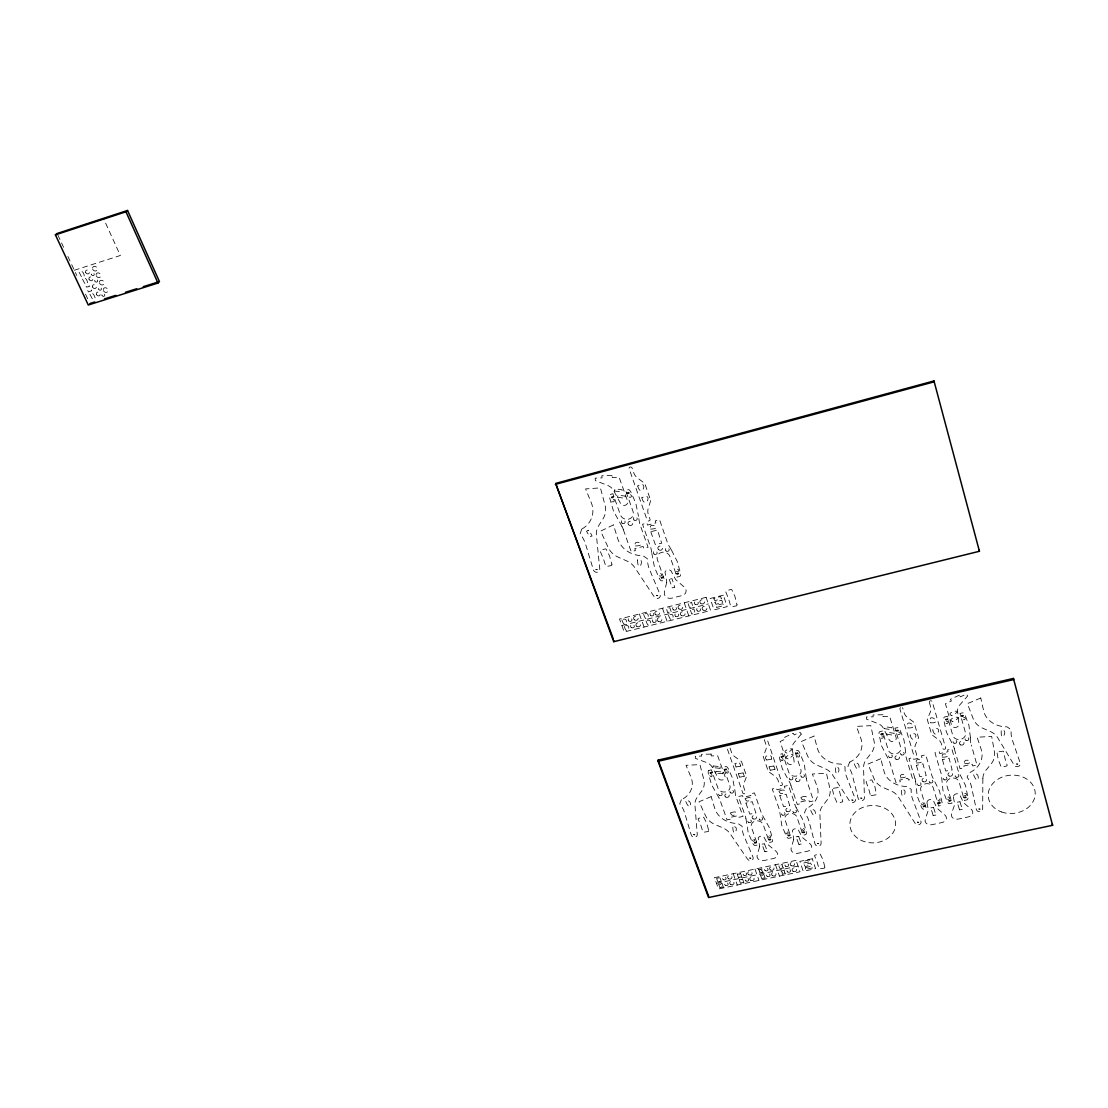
<?xml version="1.0" encoding="UTF-8"?>
<svg xmlns="http://www.w3.org/2000/svg" width="1108" height="1108" viewBox="0 0 1108 1108"><rect width="100%" height="100%" fill="white"/><g stroke="black" fill="none" stroke-linecap="round" stroke-linejoin="round"><path stroke-width="0.75" stroke-dasharray="5 3.75" d="M719.978 877.924L721.225 881.331M719.978 887.66L718.732 884.267M722.042 883.561L723.289 886.954M738.468 877.647L737.235 874.24M740.587 873.52L741.82 876.94M742.623 879.184L743.842 882.591M759.769 871.262L759.797 873.173L761.099 872.508M761.833 870.625L761.805 868.727L760.49 869.392M782.359 866.276L782.29 864.309L781.001 865.029M782.234 872.619L782.276 874.544L783.591 873.866M784.339 871.982L784.325 870.057L782.982 870.736M771.514 759.174L766.722 760.046M766.708 759.88C761.598 755.49 773.287 752.969 771.528 759.035M805.821 869.115L805.322 867.91M805.322 867.772L811.596 866.096L812.593 867.786M812.593 867.924L805.835 869.281M957.257 802.178L960.04 801.707M960.04 801.929L962.201 809.159M962.215 809.366L959.5 809.906M739.59 762.969L740.753 765.988M769.09 766.819L773.896 765.988M770.185 770.046L769.09 767.013M773.883 766.154L774.991 769.215M774.977 769.381L770.199 770.268M933.615 807.649L935.831 814.782M930.872 807.843L933.615 807.4M933.088 815.239L930.872 808.051M935.831 815.059L933.102 815.488M959.445 809.588L957.284 802.386M735.975 766.791L734.923 763.44L739.618 762.761M740.74 766.14L735.975 766.999M739.521 776.93L738.399 773.938M738.399 773.716L743.163 772.885M743.149 773.079L744.271 776.099M744.257 776.32L739.548 777.193M713.178 765.933L720.255 766.639M713.026 767.401L713.178 766.154M715.893 771.362L722.956 772.041M715.74 772.83L715.906 771.625M720.228 766.833L720.089 768.093M720.048 768.356L713.012 767.595M722.915 772.304L722.804 773.509M722.776 773.73L715.74 773.079M758.495 869.351L760.31 869.503M760.504 875.029L762.318 875.182M763.08 872.564L761.307 872.384M765.046 878.284L763.343 878.062M798.037 836.388L798.84 836.429M799.464 844.379L798.702 844.365M796.236 836.775L797.982 836.512M798.799 836.775L801.292 843.645M798.688 843.991L796.236 837.122M801.209 844.047L799.533 844.241M669.121 612.087L667.653 612.752L666.379 608.306L669.786 607.752L671.282 611.976L669.163 612.045M690.132 603.043L691.586 602.295L692.888 606.865L689.453 607.447L687.971 603.14L690.062 603.126M692.417 609.622L693.871 608.874L695.159 613.43L691.711 613.998L690.256 609.719L692.334 609.705M719.23 877.771L716.779 878.284M719.244 881.511L717.984 882.148L716.668 878.63M720.712 884.087L721.987 883.464M721.308 887.134L720.062 887.799M739.216 874.046L740.56 873.464M737.277 873.935L739.091 874.143M739.825 877.134L738.537 877.771M765.323 851.72L764.589 851.678M741.252 879.71L742.595 879.129M762.082 844.116L764.645 843.797M764.617 844.144L767.138 850.944M739.313 879.586L741.127 879.794M741.764 877.245L740.005 877.024M741.861 882.785L740.532 883.381L739.271 879.89M764.589 851.29L762.096 844.531M767.096 851.346L765.406 851.553M743.731 882.951L742.014 882.674M762.498 875.071L763.827 874.434L765.116 878.007M763.107 878.173L761.805 878.838L760.504 875.265M781.625 868.16C780.226 871.539 776.999 862.924 780.558 865.126M721.073 881.719L719.355 881.428M718.815 883.935L720.629 884.156M723.178 887.314L721.433 887.037M708.843 770.489L711.419 769.811L717.984 788.231A6.219 5.166 4.6 0 0 725.712 791.888A6.219 5.166 4.6 0 0 729.881 785.558L723.358 767.096L726.003 766.597A1.634 1.357 4.5 0 1 727 766.958L727.831 767.969A44.181 36.799 6 0 1 728.288 768.675L732.679 778.495L734.895 790.226M959.348 695.173L950.401 699.3L951.44 700.962L945.429 703.732L951.55 725.172A3.74 3.116 -5.1 0 0 955.775 727.43A3.74 3.116 -5.1 0 0 958.905 723.981L957.603 711.461A11.343 9.487 -5.9 0 1 959.874 704.813L967.644 696.018L966.425 694.051L960.387 696.835L959.417 695.27M74.347 270.255L120.343 255.491L103.432 218.345M613.804 496.329L611.436 496.966L611.81 498.004L614.178 497.381M626.491 492.949L628.873 492.312L629.233 493.365L626.851 494.002M611.616 497.492L613.984 496.855M626.671 493.476L629.053 492.838M663.373 576.756L661.033 577.351L661.379 578.348L663.72 577.753M675.894 573.57L678.248 572.961L678.595 573.972L676.24 574.567M661.213 577.85L663.553 577.254M676.06 574.069L678.415 573.473M621.865 625.494L708.358 603.943M712.222 772.096L709.993 772.608L710.311 773.509L712.555 772.996M724.175 769.395L726.405 768.883L726.723 769.783L724.494 770.295M783.287 755.988L781.001 756.515L781.306 757.429L783.591 756.903M795.447 753.232L797.732 752.72L798.037 753.634L795.752 754.146M883.159 733.357L880.832 733.884L881.109 734.826L883.45 734.285M895.652 730.532L898.006 729.992L898.283 730.934L895.943 731.46M947.977 718.676L945.595 719.217L945.872 720.158L948.24 719.618M960.678 715.796L963.06 715.256L963.337 716.197L960.941 716.737M710.159 773.052L712.389 772.539M724.327 769.838L726.571 769.34M781.154 756.972L783.439 756.445M795.599 753.689L797.885 753.177M880.971 734.355L883.311 733.828M895.79 730.989L898.145 730.463M945.733 719.688L948.116 719.147M960.816 716.267L963.198 715.726M756.584 841.969L754.382 842.454L754.687 843.313L756.889 842.842M768.384 839.421L770.6 838.95L770.905 839.822L768.689 840.293M790.115 834.726L787.899 835.21L788.19 836.083L790.42 835.598M802.026 832.163L804.256 831.679L804.546 832.551L802.317 833.036M925.374 805.516L923.075 806.015L923.338 806.915L925.651 806.416M937.7 802.857L940.027 802.358L940.29 803.245L937.977 803.757M951.107 799.962L948.78 800.461L949.057 801.361L951.37 800.862M963.517 797.275L965.857 796.777L966.121 797.677L963.78 798.175M754.534 842.883L756.736 842.412M768.536 839.864L770.753 839.379M788.037 835.654L790.267 835.169M802.164 832.593L804.408 832.122M923.199 806.458L925.512 805.959M937.839 803.3L940.152 802.801M948.919 800.904L951.246 800.405M963.655 797.732L965.982 797.22M716.488 883.339L798.051 866.082M871.165 795.599L875.874 794.838A1.551 1.288 -1.1 0 0 876.414 794.201L874.835 786.417L872.024 780.226A1.537 1.274 -1.1 0 0 871.193 779.907L866.511 781.279A1.537 1.274 -0.9 0 0 866.11 781.971L868.45 788.051A7.59 6.274 -0.6 0 1 868.741 788.965L870.389 795.17A1.551 1.288 -0.9 0 0 871.165 795.599M782.054 868.076L783.647 868.146L782.428 866.456M782.539 870.833L780.96 870.777L782.193 872.467M784.035 873.769L785.614 873.852L784.395 872.162M761.861 870.763L763.107 872.328M758.495 869.586L759.742 871.151M671.24 549.707L668.595 545.178A17.645 15.817 5.6 0 1 667.196 541.895L659.579 519.777L655.216 520.912L655.908 522.907L647.571 525.081L646.864 523.101L642.529 524.25L650.285 546.286A17.506 15.623 8.9 0 1 651.241 549.651L651.726 552.726M671.517 550.164L677.542 562.13L680.409 573.279A46.688 41.356 8.8 0 1 680.506 574.152L680.451 575.495A1.717 1.524 6.1 0 1 679.827 576.312L677.126 577.102L669.924 556.424A6.593 5.872 7 0 0 661.656 552.366A6.593 5.872 7 0 0 657.363 559.651L664.62 580.287L661.864 580.883A1.704 1.51 7.1 0 1 660.811 580.495L659.911 579.387A47.187 42.035 4.6 0 1 659.426 578.611L654.496 567.379L651.823 553.446M719.092 798.051L711.53 784.672L708.275 773.204A44.666 37.34 3.4 0 1 708.192 772.415L708.234 771.21A1.62 1.357 5.1 0 1 708.843 770.489M621.962 526.411L613.458 510.996L609.608 497.7A47.866 43.447 7.5 0 1 609.497 496.786L609.511 495.387A1.745 1.579 11 0 1 610.134 494.528L612.862 493.697L620.466 515.012A6.662 6.011 9.7 0 0 628.832 519.126A6.662 6.011 9.7 0 0 633.097 511.674L625.549 490.304L628.361 489.667A1.745 1.579 9.7 0 1 629.427 490.068L630.369 491.218A47.395 42.686 12.3 0 1 630.854 492.035L635.77 503.087L638.499 516.231M796.098 807.469L803.355 820.751L806.278 831.97A43.877 35.955 3.4 0 1 806.347 832.731L806.25 833.909A1.607 1.316 1.9 0 1 805.627 834.601L803.065 835.252L796.971 817.219A6.205 5.097 2.3 0 0 789.325 813.591A6.205 5.097 2.3 0 0 785.032 819.837L791.167 837.814L788.55 838.285A1.607 1.316 2.5 0 1 787.58 837.939L786.763 836.955A44.403 36.439 1 0 1 786.348 836.277L781.777 825.432L779.644 811.084A16.44 13.559 3.3 0 0 778.869 808.134L772.262 788.965L776.389 788.051L776.971 789.769L784.907 788.01L784.325 786.278L788.467 785.364L794.948 804.602M57.851 235.021L63.585 247.278M67.893 256.474L70.039 261.072M71.701 264.618L76.798 275.504M85.538 294.174L87.726 298.841M639.385 614.026L644.094 627.045M733.205 873.713L737.291 885.015M623.333 529.721L631.186 551.659L635.48 550.551L634.787 548.599L643.056 546.452L643.748 548.418L648.069 547.297L640.299 525.275A17.686 15.928 7.5 0 1 639.33 521.854L638.637 517.256M662.473 608.25L667.113 621.325M754.977 869.087L758.994 880.431M684.232 602.807L688.802 615.951M775.475 864.739L779.45 876.123M730.034 748.08L731.515 752.346A10.817 9.099 3.7 0 0 734.978 756.819L741.501 761.515L746.64 776.293L744.105 782.968A10.72 8.919 3.4 0 0 744.036 788.148L745.504 792.317A1.427 1.177 3.9 0 1 744.534 793.771A1.427 1.177 3.9 0 1 742.762 792.926L727.264 748.703A1.44 1.219 4.2 0 1 727.319 747.9M790.849 785.212L797.317 804.463L801.444 803.549L800.876 801.846L808.812 800.087L809.394 801.804L813.535 800.904L807.123 781.597A16.731 13.919 0.7 0 1 806.361 778.605M914.876 778.231L908.934 758.551L913.214 757.595L913.74 759.368L921.967 757.54L921.44 755.767L925.734 754.811L931.593 774.561A17.063 14.058 -4 0 0 932.687 777.497L939.542 791.126L942.091 802.649A45.04 36.938 -1.7 0 1 942.119 803.439L941.98 804.63A1.662 1.357 -3.2 0 1 941.315 805.35L938.642 806.028L933.144 787.525A6.371 5.235 -2.9 0 0 925.443 783.799A6.371 5.235 -2.9 0 0 920.776 790.226L926.33 808.674L923.615 809.172A1.648 1.343 -2.5 0 1 922.632 808.812L921.842 807.815A45.663 37.381 -4.1 0 1 921.427 807.109L917.202 795.987L915.596 781.251M929.321 702.389L930.623 706.807A11.205 9.432 -4.1 0 1 930.249 712.305L927.23 719.327L931.717 734.646L938.185 739.452A11.094 9.224 -3.8 0 1 941.468 744.022L942.728 748.357A1.482 1.233 -4.2 0 0 944.515 749.23A1.482 1.233 -4.2 0 0 945.609 747.72L932.244 701.71A1.496 1.26 -4.6 0 0 931.135 700.81M954.32 748.842L960.054 768.689L964.362 767.747L963.849 765.974L972.145 764.16L972.644 765.919L976.965 764.977L971.328 745.047M745.933 818.48L748.205 832.731L752.844 843.507A44.112 36.176 2.3 0 0 753.288 844.185L754.091 845.155A1.593 1.302 3.7 0 0 755.074 845.501L757.664 845.03L751.39 827.164A6.163 5.069 3.6 0 1 755.587 820.973A6.163 5.069 3.6 0 1 763.218 824.587L769.451 842.495L771.999 841.858A1.607 1.316 3.2 0 0 772.608 841.166L772.678 840.003A43.627 35.691 4.7 0 0 772.608 839.241L769.589 828.091L762.249 814.892A16.482 13.601 2.7 0 1 761.03 812.053L754.437 792.926L750.338 793.84L750.933 795.558L743.08 797.303L742.471 795.599L738.385 796.514L745.088 815.557A16.343 13.462 4.6 0 1 745.906 818.48M806.319 778.605L804.242 763.814L799.644 752.498A44.722 37.395 3.1 0 0 799.2 751.792L798.369 750.767A1.648 1.385 1.4 0 0 797.372 750.407L794.685 750.919L800.904 769.631A6.288 5.249 1.7 0 1 796.527 776.057A6.288 5.249 1.7 0 1 788.771 772.359L782.511 753.675L779.88 754.368A1.648 1.385 2.1 0 0 779.256 755.102L779.173 756.321A45.276 37.894 0.4 0 0 779.243 757.124L782.303 768.758L789.685 782.303A16.578 13.781 2.6 0 1 790.904 785.198M734.936 790.669L735.421 794.408A16.509 13.712 3.6 0 0 736.224 797.372L742.997 816.402L738.925 817.288L738.33 815.599L730.532 817.316L731.141 819.006L727.083 819.892L720.297 800.918A16.385 13.559 5.5 0 0 719.064 798.065M905.665 752.055L903.976 739.936L899.945 729.77A45.58 38.157 -1.1 0 0 899.53 729.05L898.713 728.011A1.69 1.413 -2.9 0 0 897.702 727.637L894.945 728.164L900.721 747.249A6.426 5.36 -2.4 0 1 896.067 753.814A6.426 5.36 -2.4 0 1 888.27 750.033L882.439 731.003L879.752 731.709A1.676 1.413 -2.2 0 0 879.087 732.457L878.963 733.704A46.217 38.628 -3.9 0 0 879.018 734.521L881.788 746.376L888.907 760.185A16.911 14.058 -1.4 0 1 890.056 763.135L896.026 782.76L900.264 781.832L899.724 780.087L907.881 778.301L908.408 780.046L912.66 779.104L906.718 759.437A17.077 14.182 -3.4 0 1 906.012 756.376L905.679 752.512M970.4 737.596L968.932 725.311L965.04 715.02A46.19 38.6 -3.8 0 0 964.625 714.286L963.822 713.233A1.704 1.427 -5.6 0 0 962.797 712.86L959.999 713.4L965.484 732.72A6.51 5.415 -5 0 1 960.65 739.368A6.51 5.415 -5 0 1 952.838 735.56L947.285 716.28L944.542 717.001A1.704 1.427 -4.9 0 0 943.864 717.762L943.711 719.023A46.882 39.043 -6.5 0 0 943.753 719.854L946.329 731.862L953.282 745.836A17.132 14.21 -3.9 0 1 954.376 748.828M970.4 737.817L970.636 741.972A17.326 14.335 -5.9 0 0 971.273 745.061M621.92 526.425A17.548 15.734 10.9 0 1 623.389 529.707M764.437 739.604A1.454 1.219 2.6 0 0 764.465 740.186L765.919 744.479A10.845 9.127 3.1 0 1 765.822 749.784L763.218 756.584L768.287 771.417L774.769 776.085A10.748 8.947 2.9 0 1 778.162 780.531L779.589 784.727A1.44 1.191 2.4 0 0 781.362 785.572A1.44 1.191 2.4 0 0 782.345 784.104L767.248 739.548A1.454 1.219 2.6 0 0 765.85 738.634M796.126 807.455A16.592 13.698 1.4 0 1 794.893 804.616M929.321 701.779A1.496 1.26 -4.6 0 1 930.554 700.81M900.638 707.707A1.496 1.26 -3.4 0 0 899.945 709.12L913.657 754.839A1.468 1.219 -3.1 0 0 915.443 755.698A1.468 1.219 -3.1 0 0 916.51 754.202L915.222 749.894A11.094 9.224 -3.6 0 1 915.568 744.521L918.532 737.609L914.003 722.333L907.494 717.485A11.191 9.418 -3.9 0 1 904.156 712.86L902.84 708.455A1.496 1.26 -3.4 0 0 902.286 707.763M914.931 778.218A16.883 13.933 -2.1 0 1 915.554 781.251M89.914 294.299C92.601 298.703 91.299 299.576 95.343 298.523C93.806 294.326 93.404 292.401 89.928 294.243M91.673 290.767L88.377 291.889L86.092 286.695L87.948 287L89.332 285.809L91.673 290.808M588.14 530.386L586.52 531.272L589.705 536.646L592.087 536.023L589.068 530.178L588.14 530.386M901.566 790.281C901.067 804.616 909.696 787.317 901.566 790.253M668.539 615.162C671.947 627.197 676.836 610.591 668.539 615.092M714.895 602.309L716.017 604.359L722.707 602.198L721.627 600.176L714.895 602.24M803.743 862.98L810.585 861.553L809.436 859.877L803.508 861.276L803.743 862.952M907.978 727.914C921.676 728.676 903.782 716.488 907.978 727.914M910.125 735.089C913.2 747.097 921.385 728.898 910.139 735.02M982.865 778.55L982.671 809.006A3.172 2.576 -4.3 0 1 976.37 809.602L971.356 786.417A32.908 26.994 -3.3 0 0 967.062 777.151L969.14 772.913A24.21 20.027 -4.6 0 0 981.231 749.493L977.09 737.208L991.702 736.474L994.472 752.083A19.875 16.412 -5.2 0 1 991.148 763.911L986.037 770.157A17.991 14.723 -5.6 0 0 982.865 778.55M1016.479 764.063L1017.892 764.063L1016.493 764.008M637.529 559.983C638.028 576.077 645.992 556.618 637.529 559.983M656.407 595.592L657.82 595.758L656.435 595.467M730.491 812.995C732.942 820.183 741.557 808.535 730.491 812.94M637.709 486.052C641.463 499.279 649.302 479.21 637.723 485.955M832.454 789.367L833.853 795.655L837.052 802.815A1.551 1.274 0.4 0 0 837.883 803.161L842.385 801.887A1.551 1.274 0.3 0 0 842.8 801.209L840.543 795.17A7.562 6.246 -0.1 0 1 840.252 794.242L838.659 788.023A1.524 1.26 0.3 0 0 837.897 787.594L833.05 788.328A1.524 1.26 0.4 0 0 832.537 788.951L832.454 789.367M641.823 497.811C645.244 510.843 653.859 491.273 641.837 497.741M930.651 722.776C944.071 723.953 926.884 710.92 930.665 722.721M666.711 582.296L664.357 592.24A5.623 4.958 6.6 0 0 671.517 598.223L682.223 595.522A5.623 4.972 6 0 0 684.384 587.185L675.991 579.941A12.797 11.343 5.6 0 1 674.883 578.113L670.894 570.62A3.767 3.338 6.7 0 0 664.994 572.116L666.476 580.246A12.728 11.26 7.6 0 1 666.711 582.296M745.061 798.674C747.789 805.987 756.099 794.007 745.061 798.633M926.953 802.718L928.13 808.674A12.285 10.041 -2.2 0 1 928.213 810.488L925.235 819.311A5.429 4.418 -2.6 0 0 931.731 824.74L942.271 822.482A5.443 4.432 -3 0 0 944.958 815.086L937.354 808.521A12.368 10.111 -3.4 0 1 936.412 806.887L933.088 800.156A3.643 2.978 -2.9 0 0 927.258 801.416L926.953 802.718M932.756 729.978C935.651 741.945 944.307 723.912 932.784 729.867M900.569 777.816C913.615 777.719 898.463 770.323 900.582 777.774M611.921 564.346L611.865 564.831A1.62 1.44 10.3 0 1 611.367 565.551L606.561 566.465A1.62 1.44 10.5 0 1 605.73 565.994L603.514 559.055A7.881 7.008 11.3 0 0 603.126 558.044L600.217 551.244A1.593 1.427 11 0 1 600.564 550.468L605.287 548.848A1.593 1.427 10.8 0 1 606.173 549.194L609.511 555.856L611.921 564.346M669.232 579.332L672.196 587.836L674.786 587.503L672.002 578.653L669.246 579.276M916.385 762.996C929.612 762.858 914.1 755.379 916.413 762.9M685.797 801.555C691.489 814.837 692.791 797.303 685.81 801.5M916.399 765.448L919.834 776.722L926.177 775.628L922.992 763.883L916.413 765.337M953.365 796.998L954.5 802.995A12.354 10.097 -3.2 0 1 954.584 804.824L951.509 813.688A5.457 4.446 -3.5 0 0 958.005 819.131L968.614 816.859A5.471 4.446 -3.9 0 0 971.37 809.436L963.78 802.843A12.437 10.152 -4.4 0 1 962.838 801.195L959.556 794.422A3.656 2.992 -3.8 0 0 953.697 795.696L953.365 796.998M973.613 774.811C978.876 788.591 980.732 770.157 973.627 774.714M778.952 791.154C781.445 798.536 790.198 786.5 778.966 791.098M786.874 752.997C778.55 750.504 801.693 745.061 786.874 752.969M788.037 758.828C779.616 756.072 802.885 750.781 788.037 758.8M978.807 809.062L980.192 809.103L978.835 808.951M884.198 728.621L891.109 729.646L891.76 727.693L884.876 726.71L884.198 728.621M886.732 734.23L893.63 735.255L894.267 733.302L887.328 732.333L886.732 734.189M614.483 490.955L621.713 492.035L622.211 489.819L614.995 488.836L614.497 490.913M942.396 757.235C955.692 756.958 940.166 749.881 942.396 757.235M595.882 569.429L597.295 569.65L595.896 569.374M617.558 497.215L624.774 498.295L625.286 496.135L618.098 495.11L617.572 497.16M650.812 531.826L655.285 544.499L661.698 543.211L657.432 529.984L650.812 531.771M800.918 797.455C803.258 804.768 812.344 792.968 800.945 797.358M804.2 864.766L805.197 866.553L811.527 864.794L810.488 863.035L804.2 864.739M942.396 759.686L945.761 771.03L952.146 769.908L949.071 758.163L942.396 759.645M1001.244 730.823C1000.524 745.961 1009.443 727.527 1001.244 730.754M964.749 763.675C977.976 763.523 962.589 755.975 964.777 763.578M732.817 827.15C733.108 841.124 740.546 824.324 732.817 827.122M749.604 858.091L750.933 858.201L749.617 858.035M713.774 598.652L714.895 600.73L721.627 598.555L720.422 596.519L713.774 598.611M709.882 775.572C712.389 779.741 713.233 771.999 709.882 775.572M716.751 607.35L723.94 605.619L722.693 603.721L716.433 605.439L716.751 607.322M759.589 846.803L757.138 855.321A5.249 4.28 3.6 0 0 763.689 860.584L773.772 858.437A5.263 4.28 3.2 0 0 776.002 851.276L768.315 844.919A11.966 9.778 2.9 0 1 767.332 843.327L763.786 836.803A3.518 2.881 3.5 0 0 758.218 838.008L759.409 845.03A11.897 9.709 4 0 1 759.589 846.803M726.059 771.916C728.427 776.112 729.59 768.315 726.059 771.916M967.963 798.175L967.81 799.062A1.662 1.357 -4.1 0 1 967.132 799.782L964.445 800.461L959.057 781.874A6.413 5.263 -3.9 0 0 951.343 778.135A6.413 5.263 -3.9 0 0 946.606 784.589L952.035 803.134L949.321 803.632A1.662 1.357 -3.5 0 1 948.323 803.272L947.534 802.261A45.927 37.547 -5.1 0 1 947.132 801.569L942.963 790.392L941.468 775.572A16.98 14.002 -3.1 0 0 940.817 772.525L934.944 752.761L939.252 751.792L939.778 753.579L948.06 751.736L947.534 749.95L951.855 748.994L957.603 768.841A17.16 14.127 -4.9 0 0 958.669 771.791L965.47 785.489L967.935 797.067A45.276 37.118 -2.6 0 1 967.949 797.857L967.963 798.175M708.732 830.515L708.663 830.917A1.51 1.246 5.4 0 1 708.192 831.54L703.663 832.246A1.51 1.233 5.6 0 1 702.888 831.831L700.99 825.834A7.354 6.052 5.9 0 0 700.658 824.948L698.109 819.061A1.496 1.233 5.7 0 1 698.456 818.396L702.929 817.067A1.496 1.233 5.6 0 1 703.746 817.385L706.696 823.161L708.732 830.515M752.401 840.141C754.714 844.185 755.919 836.72 752.401 840.141M793.716 839.449L791.154 848.035A5.291 4.307 2.3 0 0 797.691 853.326L807.884 851.152A5.291 4.321 2 0 0 810.197 843.964L802.524 837.551A12.036 9.847 1.6 0 1 801.541 835.958L798.037 829.393A3.546 2.895 2.2 0 0 792.428 830.612L793.55 837.676A11.966 9.778 2.8 0 1 793.716 839.449M737.014 604.691L736.986 605.01A1.62 1.427 2.9 0 1 736.418 605.868L731.557 606.769A1.62 1.413 3.1 0 1 730.74 606.298L728.759 599.456A7.881 6.925 3.7 0 0 728.413 598.445L725.726 591.755A1.593 1.413 3.3 0 1 726.114 590.98L730.906 589.401A1.593 1.413 3.1 0 1 731.792 589.747L734.895 596.326L737.014 604.691M768.412 836.678C770.808 840.75 771.805 833.202 768.412 836.678M997.089 753.025L998.211 759.506L1001.147 766.902A1.607 1.316 -5.8 0 0 1001.992 767.248L1006.715 765.933A1.607 1.316 -6 0 0 1007.172 765.226L1005.15 758.994A7.839 6.44 -6.4 0 1 1004.901 758.038L1003.654 751.736A1.579 1.302 -6.1 0 0 1002.809 751.182L997.754 751.944A1.579 1.302 -6 0 0 997.186 752.595L997.089 753.025M810.751 810.377C816.014 823.673 817.842 806.139 810.765 810.322M693.594 834.643L694.91 834.795L693.594 834.587M745.947 803.148L749.811 814.117L755.891 813.064L752.277 801.749L745.961 803.051M780.821 759.52C783.204 763.758 784.436 755.864 780.821 759.52M785.932 832.897C788.259 836.955 789.436 829.435 785.932 832.897M797.303 755.795C799.644 760.046 800.945 752.124 797.303 755.795M802.081 829.393C804.353 833.479 805.655 825.945 802.081 829.393M835.432 767.844C835.57 782.622 843.23 764.631 835.446 767.789M851.761 800.045L853.118 800.211L851.789 799.934M779.797 795.655L783.578 806.679L789.713 805.627L786.14 794.187L779.81 795.599M854.296 763.911C859.614 777.608 861.595 759.506 854.323 763.827M951.841 715.574C943.282 712.513 967.561 707.403 951.841 715.533M952.741 721.585C944.335 718.15 968.392 713.815 952.741 721.557M79.097 272.249C81.798 276.529 80.455 277.679 84.43 276.571C83.737 272.111 82.269 270.297 79.097 272.249M82.477 279.105C85.177 283.426 83.848 284.507 87.837 283.413C86.756 278.967 85.856 277.291 82.491 279.05M621.879 619.857C625.272 631.602 630.161 615.702 621.907 619.774M624.261 626.352C627.571 638.153 632.529 622.004 624.275 626.297M643.679 614.372C646.947 626.325 652.086 609.926 643.679 614.344M646.033 620.895C649.385 632.557 654.302 617.004 646.047 620.799M824.851 867.162L824.768 867.564A1.51 1.219 1.5 0 1 824.269 868.173L819.698 868.866A1.51 1.219 1.7 0 1 818.937 868.45L817.247 862.536A7.368 5.969 2 0 0 816.942 861.65L814.588 855.847A1.496 1.219 1.7 0 1 814.962 855.196L819.491 853.894A1.496 1.219 1.6 0 1 820.308 854.213L823.064 859.919L824.851 867.162M917.313 822.191L918.67 822.302L917.313 822.136M635.48 545.981C649.371 545.579 632.322 537.796 635.48 545.981M650.604 529.084C664.204 528.862 647.668 520.774 650.604 529.028M817.385 843.562L818.729 843.659L817.385 843.562M921.15 803.632C923.38 807.815 924.958 800.031 921.15 803.632M937.88 800.018C940.263 804.186 941.385 796.458 937.88 800.018M860.625 798.092L861.982 798.245L860.639 798.037M650.728 500.553L648.222 508.378A11.482 10.374 7.3 0 0 648.319 514.417L650.008 519.236A1.524 1.371 8.1 0 1 649.011 520.94A1.524 1.371 8.1 0 1 647.1 519.998L629.15 468.781A1.551 1.413 9.8 0 1 630.133 467.036A1.551 1.413 9.8 0 1 632.086 467.991L633.804 472.936A11.592 10.595 8.6 0 0 637.64 478.088L644.773 483.434L650.728 500.553M581.714 529.125L580.093 533.918A33.836 30.068 14 0 1 585.592 544.25L593.472 570.149A3.255 2.881 11.1 0 0 599.816 569.374L596.395 535.219A18.407 16.495 10.3 0 1 598.625 525.76L603.098 518.669A20.373 18.365 12.6 0 0 605.093 505.331L600.411 487.866L585.578 488.919L591.27 502.658A24.861 22.382 13.8 0 1 581.714 529.125M681.365 799.754L679.73 803.84A31.536 25.996 7.4 0 1 684.606 812.815L691.309 835.21A3.033 2.493 5.9 0 0 697.278 834.656L694.951 805.225A17.188 14.224 5.2 0 1 697.278 797.123L701.655 791.098A19.002 15.831 6.2 0 0 703.857 779.686L699.924 764.617L686.032 765.296L690.99 777.165A23.171 19.307 6.8 0 1 681.365 799.754M806.319 808.563L804.505 812.676A31.869 26.163 2.8 0 1 809.103 821.665L815.059 844.144A3.075 2.507 1.5 0 0 821.125 843.576L819.878 814.061A17.396 14.293 0.5 0 1 822.551 805.945L827.219 799.893A19.21 15.914 1.3 0 0 829.878 788.453L826.471 773.329L812.358 774.007L816.928 785.918A23.42 19.418 1.9 0 1 806.319 808.563M849.794 762.055L847.897 766.293A32.478 26.98 0.8 0 1 852.481 775.545L858.243 798.688A3.13 2.576 -0.5 0 0 864.434 798.092L863.561 767.664A17.742 14.736 -1.7 0 1 866.401 759.285L871.234 753.052A19.598 16.412 -1 0 0 874.101 741.238L870.819 725.657L856.415 726.391L860.93 738.662A23.877 20.027 -0.3 0 1 849.794 762.055M801.264 734.105L794.159 742.609A10.955 9.196 1.1 0 0 792.262 749.036L794.117 761.168A3.615 3.019 1.8 0 1 791.25 764.478A3.615 3.019 1.8 0 1 787.04 762.29L780.115 741.529L785.807 738.856L784.727 737.249L793.203 733.274L794.27 734.881L799.99 732.194L801.264 734.105M613.444 524.887L600.633 531.12L608.154 547.435A20.249 18.13 9.5 0 0 618.444 557.282L626.74 560.925A18.213 16.135 9.7 0 1 634.773 567.573L654.343 597.032A3.241 2.853 7.4 0 0 660.146 594.719L649.662 569.844A34.071 30.345 5.9 0 1 647.432 558.82L642.945 555.676A24.819 22.271 8.5 0 1 617.724 538.71L613.444 524.887M814.061 736.058L801.375 741.487L807.746 756.224A19.487 16.329 0.2 0 0 817.15 765.185L824.975 768.564A17.52 14.543 0.9 0 1 832.371 774.617L849.697 801.319A3.13 2.576 -0.2 0 0 855.418 799.311L846.609 776.846A32.852 27.284 -1.5 0 1 845.058 766.916L840.889 764.049A23.891 20.041 -0.4 0 1 817.455 748.509L814.061 736.058M711.17 796.61L699.023 801.763L705.63 815.904A18.905 15.623 4.8 0 0 715.02 824.532L722.693 827.801A17.008 13.919 5.2 0 1 730.047 833.631L747.637 859.296A3.033 2.465 4 0 0 753.121 857.398L743.925 835.82A31.841 26.135 3 0 1 742.125 826.305L737.997 823.521A23.185 19.182 4.2 0 1 714.812 808.549L711.17 796.61M980.76 697.998L967.381 703.635L973.226 718.843A20.179 16.814 -6.6 0 0 982.491 728.081L990.4 731.557A18.13 15 -5.6 0 1 997.74 737.79L1014.291 765.323A3.241 2.645 -6.4 0 0 1020.302 763.232L1012.338 740.047A34.071 28.06 -7.9 0 1 1011.23 729.812L1007.075 726.848A24.764 20.637 -7.3 0 1 983.641 710.851L980.76 697.998M880.777 758.717L867.952 764.077L874.06 778.689A19.529 16.177 -2 0 0 883.311 787.58L891.067 790.946A17.548 14.418 -1.2 0 1 898.366 796.957L915.208 823.452A3.13 2.548 -2.1 0 0 920.983 821.457L912.604 799.187A32.935 27.021 -3.5 0 1 911.233 789.353L907.12 786.486A23.947 19.847 -2.6 0 1 883.935 771.071L880.777 758.717M706.101 597.337L619.483 619.012L624.233 631.976L710.616 610.536L706.101 597.337M723.344 595.176L710.159 598.472L714.064 609.899L727.208 606.63L723.344 595.176M796.084 860.348L714.425 877.702L718.552 888.962L800.004 871.788L796.084 860.348M812.275 858.755L799.865 861.387L803.245 871.29L815.626 868.686L812.275 858.755M612.059 475.387L601.838 475.789L602.018 477.894L595.148 478.157L595.37 480.65L607.516 485.346A11.537 10.457 11.5 0 1 613.68 490.664L620.535 503.392A3.823 3.462 10 0 0 625.397 505.206A3.823 3.462 10 0 0 627.571 500.982L619.123 477.229L612.239 477.506L612.059 475.387M882.965 714.743L873.062 714.951L873.09 716.834L866.428 716.973L866.47 719.175L877.868 723.51A11.108 9.335 -1.9 0 1 883.436 728.316L889.156 739.715A3.684 3.089 -2.5 0 0 893.727 741.404A3.684 3.089 -2.5 0 0 896.137 737.679L889.669 716.474L882.993 716.613L882.965 714.743M711.128 754.105L701.558 754.285L701.683 756.099L695.256 756.21L695.395 758.357L706.627 762.567A10.761 9.002 5.4 0 1 712.25 767.221L718.344 778.259A3.573 2.978 4.7 0 0 722.845 779.894A3.573 2.978 4.7 0 0 724.978 776.306L717.693 755.795L711.239 755.919L711.128 754.105M658.138 621.256A2.327 2.036 7.2 0 0 661.85 619.981A2.327 2.036 7.2 0 0 658.637 617.765A2.327 2.036 7.2 0 0 658.138 621.256M653.124 622.087A1.911 1.662 7.5 0 0 656.158 621.034A1.911 1.662 7.5 0 0 653.512 619.22A1.911 1.662 7.5 0 0 653.124 622.087M678.982 608.888A2.354 2.078 6 0 0 682.75 607.6A2.354 2.078 6 0 0 679.509 605.342A2.354 2.078 6 0 0 678.982 608.888M673.359 609.788A1.939 1.704 6.4 0 0 676.434 608.721A1.939 1.704 6.4 0 0 673.775 606.879A1.939 1.704 6.4 0 0 673.359 609.788M636.74 626.269A2.313 2.022 8.4 0 0 640.507 625.244A2.313 2.022 8.4 0 0 637.488 622.862A2.313 2.022 8.4 0 0 636.74 626.269M631.214 627.447A1.884 1.648 8.7 0 0 634.288 626.616A1.884 1.648 8.7 0 0 631.823 624.663A1.884 1.648 8.7 0 0 631.214 627.447M628.845 620.951A1.884 1.648 8.8 0 0 631.934 620.12A1.884 1.648 8.8 0 0 629.455 618.153A1.884 1.648 8.8 0 0 628.845 620.951M634.385 619.774A2.313 2.022 8.5 0 0 638.153 618.749A2.313 2.022 8.5 0 0 635.133 616.353A2.313 2.022 8.5 0 0 634.385 619.774M650.784 615.563A1.911 1.676 7.7 0 0 653.817 614.511A1.911 1.676 7.7 0 0 651.185 612.682A1.911 1.676 7.7 0 0 650.784 615.563M655.811 614.732A2.341 2.05 7.4 0 0 659.523 613.458A2.341 2.05 7.4 0 0 656.296 611.228A2.341 2.05 7.4 0 0 655.811 614.732M675.658 616.339A1.925 1.69 6.3 0 0 678.733 615.272A1.925 1.69 6.3 0 0 676.088 613.43A1.925 1.69 6.3 0 0 675.658 616.339M681.281 615.439A2.354 2.064 5.9 0 0 685.049 614.151A2.354 2.064 5.9 0 0 681.808 611.907A2.354 2.064 5.9 0 0 681.281 615.439M703.054 610.037A2.382 2.091 4.7 0 0 706.862 608.735A2.382 2.091 4.7 0 0 703.608 606.464A2.382 2.091 4.7 0 0 703.054 610.037M700.796 603.458A2.382 2.091 4.8 0 0 704.605 602.143A2.382 2.091 4.8 0 0 701.336 599.857A2.382 2.091 4.8 0 0 700.796 603.458M695.131 604.359A1.953 1.717 5.1 0 0 698.262 603.278A1.953 1.717 5.1 0 0 695.575 601.409A1.953 1.717 5.1 0 0 695.131 604.359M697.403 610.937A1.953 1.717 5 0 0 700.533 609.857A1.953 1.717 5 0 0 697.846 608.001A1.953 1.717 5 0 0 697.403 610.937M611.824 501.453A1.454 1.316 10.8 0 0 614.248 500.941A1.454 1.316 10.8 0 0 612.475 499.265A1.454 1.316 10.8 0 0 611.824 501.453M629.109 496.98A1.454 1.316 9.6 0 0 631.463 496.232A1.454 1.316 9.6 0 0 629.524 494.722A1.454 1.316 9.6 0 0 629.109 496.98M676.337 571.465A1.427 1.274 6.2 0 0 678.664 570.759A1.427 1.274 6.2 0 0 676.766 569.304A1.427 1.274 6.2 0 0 676.337 571.465M659.357 575.786A1.427 1.26 7.2 0 0 661.684 575.094A1.427 1.26 7.2 0 0 659.786 573.625A1.427 1.26 7.2 0 0 659.357 575.786M666.046 550.939A1.911 1.717 6.8 0 0 669.163 549.997A1.911 1.717 6.8 0 0 666.614 548.031A1.911 1.717 6.8 0 0 666.046 550.939M658.692 549.748A2.354 2.105 7.2 0 0 662.501 548.599A2.354 2.105 7.2 0 0 659.385 546.175A2.354 2.105 7.2 0 0 658.692 549.748M654.025 554.042A1.911 1.704 7.5 0 0 657.127 553.1A1.911 1.704 7.5 0 0 654.579 551.133A1.911 1.704 7.5 0 0 654.025 554.042M634.067 520.026A1.925 1.731 9 0 0 637.183 519.056A1.925 1.731 9 0 0 634.607 517.062A1.925 1.731 9 0 0 634.067 520.026M628.845 524.97A2.354 2.119 9.3 0 0 632.668 523.793A2.354 2.119 9.3 0 0 629.51 521.356A2.354 2.119 9.3 0 0 628.845 524.97M622.017 523.184A1.925 1.731 9.8 0 0 625.12 522.228A1.925 1.731 9.8 0 0 622.544 520.234A1.925 1.731 9.8 0 0 622.017 523.184M96.216 275.698A2.548 2.188 42.3 0 0 100.302 276.986A2.548 2.188 42.3 0 0 98.861 272.983A2.548 2.188 42.3 0 0 96.216 275.698M92.684 269.133A2.562 2.188 42.6 0 0 96.784 270.435A2.562 2.188 42.6 0 0 95.33 266.419A2.562 2.188 42.6 0 0 92.684 269.133M101.922 295.144A1.551 1.33 41.4 0 0 104.387 296.044A1.551 1.33 41.4 0 0 103.64 293.606A1.551 1.33 41.4 0 0 101.922 295.144M99.526 283.094A2.548 2.174 41.9 0 0 103.598 284.396A2.548 2.174 41.9 0 0 102.158 280.407A2.548 2.174 41.9 0 0 99.526 283.094M103.404 290.518A2.535 2.174 41.6 0 0 107.476 291.82A2.535 2.174 41.6 0 0 106.036 287.845A2.535 2.174 41.6 0 0 103.404 290.518M98.543 288.966A1.551 1.33 41.7 0 0 101.008 289.881A1.551 1.33 41.7 0 0 100.26 287.429A1.551 1.33 41.7 0 0 98.543 288.966M94.789 280.878A1.565 1.33 42.1 0 0 97.255 281.792A1.565 1.33 42.1 0 0 96.493 279.327A1.565 1.33 42.1 0 0 94.789 280.878M91.368 274.41A1.565 1.33 42.4 0 0 93.834 275.338A1.565 1.33 42.4 0 0 93.072 272.859A1.565 1.33 42.4 0 0 91.368 274.41M96.451 294.396A2.078 1.773 41.4 0 0 99.775 295.448A2.078 1.773 41.4 0 0 98.598 292.207A2.078 1.773 41.4 0 0 96.451 294.396M92.573 286.986A2.078 1.773 41.8 0 0 95.897 288.052A2.078 1.773 41.8 0 0 94.72 284.798A2.078 1.773 41.8 0 0 92.573 286.986M89.042 279.23A2.078 1.773 42.2 0 0 92.366 280.296A2.078 1.773 42.2 0 0 91.188 277.028A2.078 1.773 42.2 0 0 89.042 279.23M85.662 272.36A2.091 1.787 42.5 0 0 89 273.427A2.091 1.787 42.5 0 0 87.809 270.158A2.091 1.787 42.5 0 0 85.662 272.36M719.369 795.378A1.8 1.496 4.8 0 0 722.181 794.353A1.8 1.496 4.8 0 0 719.632 792.802A1.8 1.496 4.8 0 0 719.369 795.378M725.74 797.026A2.202 1.828 4.6 0 0 729.202 795.779A2.202 1.828 4.6 0 0 726.086 793.882A2.202 1.828 4.6 0 0 725.74 797.026M730.712 792.843A1.8 1.496 4.3 0 0 733.538 791.818A1.8 1.496 4.3 0 0 730.989 790.267A1.8 1.496 4.3 0 0 730.712 792.843M748.537 822.385A1.787 1.468 3.8 0 0 751.349 821.388A1.787 1.468 3.8 0 0 748.828 819.851A1.787 1.468 3.8 0 0 748.537 822.385M753.038 818.798A2.188 1.814 3.6 0 0 756.501 817.565A2.188 1.814 3.6 0 0 753.398 815.682A2.188 1.814 3.6 0 0 753.038 818.798M759.866 819.906A1.787 1.482 3.4 0 0 762.678 818.909A1.787 1.482 3.4 0 0 760.157 817.372A1.787 1.482 3.4 0 0 759.866 819.906M787.719 871.996A1.828 1.482 2.7 0 0 790.586 870.957A1.828 1.482 2.7 0 0 787.982 869.448A1.828 1.482 2.7 0 0 787.719 871.996M785.752 866.304A1.828 1.482 2.8 0 0 788.619 865.251A1.828 1.482 2.8 0 0 786.015 863.741A1.828 1.482 2.8 0 0 785.752 866.304M791.098 865.625A2.23 1.814 2.6 0 0 794.588 864.351A2.23 1.814 2.6 0 0 791.431 862.509A2.23 1.814 2.6 0 0 791.098 865.625M793.065 871.331A2.23 1.8 2.5 0 0 796.555 870.057A2.23 1.8 2.5 0 0 793.383 868.229A2.23 1.8 2.5 0 0 793.065 871.331M772.539 875.652A2.202 1.787 3.3 0 0 775.988 874.392A2.202 1.787 3.3 0 0 772.844 872.578A2.202 1.787 3.3 0 0 772.539 875.652M767.221 876.317A1.8 1.454 3.5 0 0 770.046 875.292A1.8 1.454 3.5 0 0 767.47 873.796A1.8 1.454 3.5 0 0 767.221 876.317M748.689 874.655A2.188 1.773 4.1 0 0 752.097 873.409A2.188 1.773 4.1 0 0 748.98 871.608A2.188 1.773 4.1 0 0 748.689 874.655M743.939 875.278A1.787 1.44 4.3 0 0 746.723 874.254A1.787 1.44 4.3 0 0 744.16 872.785A1.787 1.44 4.3 0 0 743.939 875.278M728.607 878.755A2.161 1.745 4.8 0 0 731.972 877.522A2.161 1.745 4.8 0 0 728.87 875.735A2.161 1.745 4.8 0 0 728.607 878.755M723.247 879.6A1.773 1.427 5 0 0 726.086 878.755A1.773 1.427 5 0 0 723.676 877.162A1.773 1.427 5 0 0 723.247 879.6M725.311 885.237A1.759 1.427 4.9 0 0 728.136 884.392A1.759 1.427 4.9 0 0 725.726 882.799A1.759 1.427 4.9 0 0 725.311 885.237M730.657 884.392A2.161 1.745 4.8 0 0 734.022 883.159A2.161 1.745 4.8 0 0 730.92 881.386A2.161 1.745 4.8 0 0 730.657 884.392M765.226 870.639A1.814 1.468 3.5 0 0 768.052 869.6A1.814 1.468 3.5 0 0 765.476 868.118A1.814 1.468 3.5 0 0 765.226 870.639M770.545 869.974A2.202 1.787 3.3 0 0 773.993 868.7A2.202 1.787 3.3 0 0 770.849 866.885A2.202 1.787 3.3 0 0 770.545 869.974M745.975 880.929A1.787 1.44 4.2 0 0 748.745 879.918A1.787 1.44 4.2 0 0 746.196 878.45A1.787 1.44 4.2 0 0 745.975 880.929M750.712 880.32A2.174 1.759 4.1 0 0 754.119 879.073A2.174 1.759 4.1 0 0 750.989 877.273A2.174 1.759 4.1 0 0 750.712 880.32M801.583 777.013A1.828 1.524 1.4 0 0 804.477 775.974A1.828 1.524 1.4 0 0 801.915 774.409A1.828 1.524 1.4 0 0 801.583 777.013M796.458 781.279A2.23 1.856 1.7 0 0 799.99 780.004A2.23 1.856 1.7 0 0 796.86 778.079A2.23 1.856 1.7 0 0 796.458 781.279M790.018 779.603A1.814 1.51 1.9 0 0 792.899 778.564A1.814 1.51 1.9 0 0 790.35 776.985A1.814 1.51 1.9 0 0 790.018 779.603M793.647 812.51A1.8 1.482 2.1 0 0 796.5 811.499A1.8 1.482 2.1 0 0 793.965 809.962A1.8 1.482 2.1 0 0 793.647 812.51M786.791 811.402A2.202 1.814 2.3 0 0 790.281 810.156A2.202 1.814 2.3 0 0 787.179 808.258A2.202 1.814 2.3 0 0 786.791 811.402M782.22 815.017A1.8 1.482 2.5 0 0 785.06 814.006A1.8 1.482 2.5 0 0 782.539 812.469A1.8 1.482 2.5 0 0 782.22 815.017M966.134 740.504A1.884 1.565 -5.2 0 0 968.877 738.953A1.884 1.565 -5.2 0 0 965.982 737.79A1.884 1.565 -5.2 0 0 966.134 740.504M960.691 744.936A2.313 1.911 -5 0 0 964.043 743.053A2.313 1.911 -5 0 0 960.498 741.626A2.313 1.911 -5 0 0 960.691 744.936M954.057 743.191A1.884 1.565 -4.7 0 0 956.8 741.654A1.884 1.565 -4.7 0 0 953.905 740.49A1.884 1.565 -4.7 0 0 954.057 743.191M956.149 777.179A1.87 1.537 -4.2 0 0 958.863 775.669A1.87 1.537 -4.2 0 0 955.996 774.52A1.87 1.537 -4.2 0 0 956.149 777.179M949.21 776.071A2.285 1.884 -4 0 0 952.52 774.229A2.285 1.884 -4 0 0 949.002 772.816A2.285 1.884 -4 0 0 949.21 776.071M944.238 779.783A1.856 1.524 -3.7 0 0 946.938 778.273A1.856 1.524 -3.7 0 0 944.071 777.137A1.856 1.524 -3.7 0 0 944.238 779.783M964.459 795.586A1.385 1.136 -4.1 0 0 966.481 794.478A1.385 1.136 -4.1 0 0 964.334 793.619A1.385 1.136 -4.1 0 0 964.459 795.586M947.506 799.173A1.385 1.136 -3.5 0 0 949.625 798.231A1.385 1.136 -3.5 0 0 947.603 797.206A1.385 1.136 -3.5 0 0 947.506 799.173M946.01 723.524A1.413 1.191 -4.8 0 0 948.074 722.361A1.413 1.191 -4.8 0 0 945.886 721.488A1.413 1.191 -4.8 0 0 946.01 723.524M963.226 719.646A1.427 1.191 -5.5 0 0 965.29 718.469A1.427 1.191 -5.5 0 0 963.101 717.582A1.427 1.191 -5.5 0 0 963.226 719.646M889.475 757.512A1.856 1.551 -2.2 0 0 892.314 756.21A1.856 1.551 -2.2 0 0 889.572 754.839A1.856 1.551 -2.2 0 0 889.475 757.512M896.026 759.229A2.271 1.897 -2.4 0 0 899.502 757.637A2.271 1.897 -2.4 0 0 896.15 755.947A2.271 1.897 -2.4 0 0 896.026 759.229M901.344 754.853A1.856 1.551 -2.6 0 0 904.183 753.551A1.856 1.551 -2.6 0 0 901.455 752.18A1.856 1.551 -2.6 0 0 901.344 754.853M918.227 785.364A1.842 1.524 -2.8 0 0 921.053 784.09A1.842 1.524 -2.8 0 0 918.352 782.733A1.842 1.524 -2.8 0 0 918.227 785.364M923.116 781.666A2.271 1.87 -3 0 0 926.579 780.087A2.271 1.87 -3 0 0 923.255 778.425A2.271 1.87 -3 0 0 923.116 781.666M930.069 782.774A1.856 1.524 -3.2 0 0 932.908 781.5A1.856 1.524 -3.2 0 0 930.194 780.129A1.856 1.524 -3.2 0 0 930.069 782.774M898.131 734.272A1.399 1.177 -2.9 0 0 900.264 733.288A1.399 1.177 -2.9 0 0 898.2 732.236A1.399 1.177 -2.9 0 0 898.131 734.272M881.206 738.108A1.399 1.177 -2.1 0 0 883.339 737.111A1.399 1.177 -2.1 0 0 881.275 736.072A1.399 1.177 -2.1 0 0 881.206 738.108M860.584 840.058A22.88 18.698 -0.6 0 0 895.624 824.823A22.88 18.698 -0.6 0 0 862.093 807.69A22.88 18.698 -0.6 0 0 860.584 840.058M1001.424 811.915A23.559 19.155 -5.6 0 0 1035.163 792.165A23.559 19.155 -5.6 0 0 998.53 778.855A23.559 19.155 -5.6 0 0 1001.424 811.915"/><path stroke-width="1.5" d="M658.055 761.279L658.18 760.102L1013.418 678.442L1052.6 825.308L708.566 897.535L658.055 761.279L1013.695 679.578L1013.418 678.442M979.181 550.233L979.43 551.272L613.721 641.698L613.901 640.618M613.721 641.698L555.648 483.42L933.975 380.958L979.43 551.272M157.959 283.052L159.441 281.584L127.531 210.465L57.131 233.497L55.4 234.854L88.28 305.019L157.959 283.052L125.952 211.78L127.531 210.465M55.4 234.854L125.952 211.78M89.914 303.523L94.762 301.985M104.457 298.925L115.786 295.351M125.481 292.29L136.796 288.731M143.264 286.681L157.821 282.097M555.385 484.362L934.183 381.817L933.975 380.958M556.244 485.041L613.292 638.997M658.18 760.102L708.635 896.261M1052.295 824.047L1052.6 825.308"/></g></svg>
